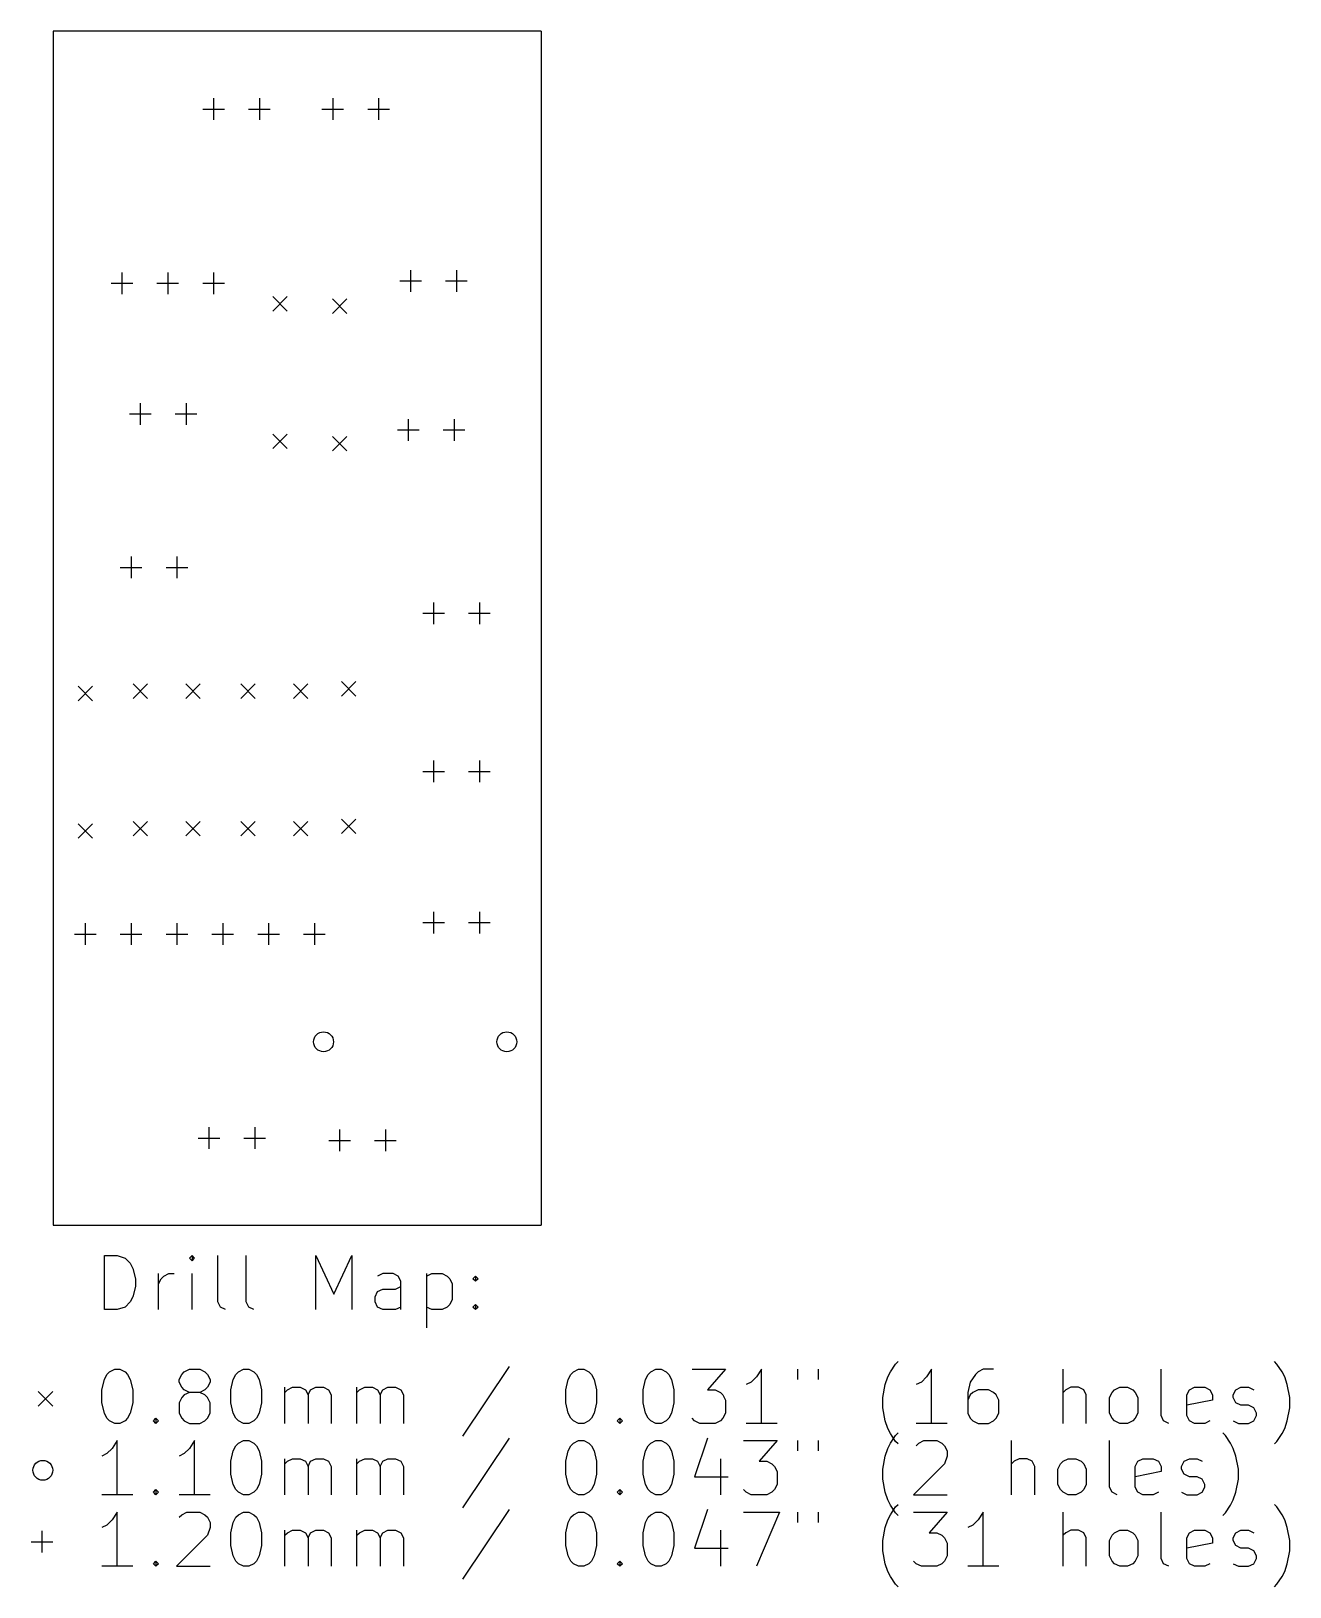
# Model space of a CAD drawing. Extents: x 86 to 155.8, y -175.1 to -88.9.
import ezdxf

# ---------------------------------------------------------------- set-up
doc = ezdxf.new("R2010")
doc.units = 0
doc.layers.add('BLACK', color=7, linetype='CONTINUOUS')

msp = doc.modelspace()

# ---------------------------------------------------------------- linework, layer by layer
at = {"layer": 'BLACK', "linetype": 'CONTINUOUS'}
for p, q in [((87.249, -88.9), (87.249, -155.067)), ((114.3, -88.9), (87.249, -88.9)), ((114.3, -88.9), (114.3, -155.067)), ((96.139, -92.618), (96.139, -93.818)), ((98.679, -92.618), (98.679, -93.818)), ((102.743, -92.618), (102.743, -93.818)), ((105.283, -92.618), (105.283, -93.818)), ((95.539, -93.218), (96.739, -93.218)), ((98.079, -93.218), (99.279, -93.218)), ((102.143, -93.218), (103.343, -93.218)), ((104.683, -93.218), (105.883, -93.218)), ((91.059, -102.27), (91.059, -103.47)), ((93.599, -102.27), (93.599, -103.47)), ((96.139, -102.27), (96.139, -103.47)), ((107.061, -102.143), (107.061, -103.343)), ((109.601, -102.143), (109.601, -103.343)), ((90.459, -102.87), (91.659, -102.87)), ((92.999, -102.87), (94.199, -102.87)), ((95.539, -102.87), (96.739, -102.87)), ((106.461, -102.743), (107.661, -102.743)), ((109.001, -102.743), (110.201, -102.743)), ((99.422, -103.613), (100.222, -104.413)), ((100.222, -103.613), (99.422, -104.413)), ((102.724, -103.74), (103.524, -104.54)), ((103.524, -103.74), (102.724, -104.54)), ((91.475, -110.109), (92.675, -110.109)), ((92.075, -109.509), (92.075, -110.709)), ((94.015, -110.109), (95.215, -110.109)), ((94.615, -109.509), (94.615, -110.709)), ((106.334, -110.998), (107.534, -110.998)), ((106.934, -110.398), (106.934, -111.598)), ((108.874, -110.998), (110.074, -110.998)), ((109.474, -110.398), (109.474, -111.598)), ((99.422, -111.233), (100.222, -112.033)), ((100.222, -111.233), (99.422, -112.033)), ((102.724, -111.36), (103.524, -112.16)), ((103.524, -111.36), (102.724, -112.16)), ((91.567, -118.018), (91.567, -119.218)), ((94.107, -118.018), (94.107, -119.218)), ((90.967, -118.618), (92.167, -118.618)), ((93.507, -118.618), (94.707, -118.618)), ((108.331, -120.558), (108.331, -121.758)), ((110.871, -120.558), (110.871, -121.758)), ((107.731, -121.158), (108.931, -121.158)), ((110.271, -121.158), (111.471, -121.158)), ((103.232, -124.949), (104.032, -125.749)), ((104.032, -124.949), (103.232, -125.749)), ((88.627, -125.203), (89.427, -126.003)), ((89.427, -125.203), (88.627, -126.003)), ((91.675, -125.076), (92.475, -125.876)), ((92.475, -125.076), (91.675, -125.876)), ((94.596, -125.076), (95.396, -125.876)), ((95.396, -125.076), (94.596, -125.876)), ((97.644, -125.076), (98.444, -125.876)), ((98.444, -125.076), (97.644, -125.876)), ((100.565, -125.076), (101.365, -125.876)), ((101.365, -125.076), (100.565, -125.876)), ((107.731, -129.921), (108.931, -129.921)), ((108.331, -129.321), (108.331, -130.521)), ((110.271, -129.921), (111.471, -129.921)), ((110.871, -129.321), (110.871, -130.521)), ((91.675, -132.696), (92.475, -133.496)), ((92.475, -132.696), (91.675, -133.496)), ((94.596, -132.696), (95.396, -133.496)), ((95.396, -132.696), (94.596, -133.496)), ((97.644, -132.696), (98.444, -133.496)), ((98.444, -132.696), (97.644, -133.496)), ((100.565, -132.696), (101.365, -133.496)), ((101.365, -132.696), (100.565, -133.496)), ((103.232, -132.569), (104.032, -133.369)), ((104.032, -132.569), (103.232, -133.369)), ((88.627, -132.823), (89.427, -133.623)), ((89.427, -132.823), (88.627, -133.623)), ((108.331, -137.703), (108.331, -138.903)), ((110.871, -137.703), (110.871, -138.903)), ((89.027, -138.338), (89.027, -139.538)), ((91.567, -138.338), (91.567, -139.538)), ((94.107, -138.338), (94.107, -139.538)), ((96.647, -138.338), (96.647, -139.538)), ((99.187, -138.338), (99.187, -139.538)), ((101.727, -138.338), (101.727, -139.538)), ((107.731, -138.303), (108.931, -138.303)), ((110.271, -138.303), (111.471, -138.303)), ((88.427, -138.938), (89.627, -138.938)), ((90.967, -138.938), (92.167, -138.938)), ((93.507, -138.938), (94.707, -138.938)), ((96.047, -138.938), (97.247, -138.938)), ((98.587, -138.938), (99.787, -138.938)), ((101.127, -138.938), (102.327, -138.938)), ((95.885, -149.641), (95.885, -150.841)), ((98.425, -149.641), (98.425, -150.841)), ((103.124, -149.768), (103.124, -150.968)), ((105.664, -149.768), (105.664, -150.968)), ((95.285, -150.241), (96.485, -150.241)), ((97.825, -150.241), (99.025, -150.241)), ((102.524, -150.368), (103.724, -150.368)), ((105.064, -150.368), (106.264, -150.368)), ((87.249, -155.067), (114.3, -155.067)), ((90.0883, -159.749), (90.0883, -156.749)), ((90.0883, -156.749), (90.8026, -156.749)), ((90.8026, -156.749), (91.2311, -156.892)), ((91.2311, -156.892), (91.5169, -157.178)), ((94.9454, -156.749), (94.8026, -156.892)), ((94.8026, -156.892), (94.9454, -157.035)), ((95.0883, -156.892), (94.9454, -156.749)), ((94.9454, -156.749), (94.9454, -157.035)), ((94.9454, -157.035), (95.0883, -156.892)), ((96.374, -159.321), (96.374, -156.749)), ((97.9454, -159.321), (97.9454, -156.749)), ((101.803, -159.749), (101.803, -156.749)), ((101.803, -156.749), (102.803, -158.892)), ((102.803, -158.892), (103.803, -156.749)), ((103.803, -156.749), (103.803, -159.749)), ((91.5169, -157.178), (91.6597, -157.463)), ((91.6597, -157.463), (91.8026, -158.035)), ((93.0883, -159.749), (93.0883, -157.749)), ((93.374, -157.892), (93.6597, -157.749)), ((93.6597, -157.749), (93.9454, -157.749)), ((94.9454, -159.749), (94.9454, -157.749)), ((105.517, -157.749), (105.231, -157.892)), ((106.088, -157.749), (105.517, -157.749)), ((106.374, -157.892), (106.088, -157.749)), ((107.945, -157.749), (107.945, -160.749)), ((107.945, -157.892), (108.231, -157.749)), ((108.231, -157.749), (108.803, -157.749)), ((108.803, -157.749), (109.088, -157.892)), ((91.8026, -158.463), (91.6597, -159.035)), ((91.8026, -158.035), (91.8026, -158.463)), ((93.0883, -158.321), (93.2311, -158.035)), ((93.2311, -158.035), (93.374, -157.892)), ((105.231, -158.749), (105.517, -158.606)), ((105.517, -158.606), (106.231, -158.606)), ((106.231, -158.606), (106.517, -158.463)), ((106.517, -158.178), (106.374, -157.892)), ((106.517, -159.749), (106.517, -158.178)), ((109.088, -157.892), (109.231, -158.035)), ((109.231, -158.035), (109.374, -158.321)), ((109.374, -158.321), (109.374, -159.178)), ((110.517, -158.035), (110.66, -157.892)), ((110.66, -158.178), (110.517, -158.035)), ((110.66, -157.892), (110.803, -158.035)), ((110.66, -157.892), (110.66, -158.178)), ((110.803, -158.035), (110.66, -158.178)), ((91.5169, -159.321), (91.2311, -159.606)), ((91.6597, -159.035), (91.5169, -159.321)), ((96.5169, -159.606), (96.374, -159.321)), ((98.0883, -159.606), (97.9454, -159.321)), ((105.088, -159.035), (105.231, -158.749)), ((105.088, -159.321), (105.088, -159.035)), ((105.231, -159.606), (105.088, -159.321)), ((109.231, -159.463), (109.088, -159.606)), ((109.374, -159.178), (109.231, -159.463)), ((110.517, -159.606), (110.66, -159.463)), ((110.66, -159.463), (110.803, -159.606)), ((110.66, -159.463), (110.66, -159.749)), ((90.8026, -159.749), (90.0883, -159.749)), ((91.2311, -159.606), (90.8026, -159.749)), ((96.8026, -159.749), (96.5169, -159.606)), ((98.374, -159.749), (98.0883, -159.606)), ((105.517, -159.749), (105.231, -159.606)), ((106.231, -159.749), (105.517, -159.749)), ((106.517, -159.606), (106.231, -159.749)), ((108.231, -159.749), (107.945, -159.606)), ((108.803, -159.749), (108.231, -159.749)), ((109.088, -159.606), (108.803, -159.749)), ((110.66, -159.749), (110.517, -159.606)), ((110.803, -159.606), (110.66, -159.749)), ((112.517, -162.906), (109.945, -166.763)), ((133.66, -163.192), (133.945, -162.763)), ((133.945, -162.763), (134.088, -162.621)), ((155.088, -162.763), (154.945, -162.621)), ((155.374, -163.192), (155.088, -162.763)), ((89.9454, -164.192), (90.0883, -163.621)), ((90.0883, -163.621), (90.2311, -163.335)), ((90.2311, -163.335), (90.374, -163.192)), ((90.374, -163.192), (90.6597, -163.049)), ((90.6597, -163.049), (90.9454, -163.049)), ((90.9454, -163.049), (91.2311, -163.192)), ((91.2311, -163.192), (91.374, -163.335)), ((91.374, -163.335), (91.5169, -163.621)), ((91.5169, -163.621), (91.6597, -164.192)), ((94.2311, -163.621), (94.374, -163.335)), ((94.2311, -163.763), (94.2311, -163.621)), ((94.374, -164.049), (94.2311, -163.763)), ((94.374, -163.335), (94.5169, -163.192)), ((94.5169, -163.192), (94.8026, -163.049)), ((94.8026, -163.049), (95.374, -163.049)), ((95.374, -163.049), (95.6597, -163.192)), ((95.6597, -163.192), (95.8026, -163.335)), ((95.8026, -163.335), (95.9454, -163.621)), ((95.9454, -163.763), (95.8026, -164.049)), ((95.9454, -163.621), (95.9454, -163.763)), ((97.0883, -164.192), (97.2311, -163.621)), ((97.2311, -163.621), (97.374, -163.335)), ((97.374, -163.335), (97.5169, -163.192)), ((97.5169, -163.192), (97.8026, -163.049)), ((97.8026, -163.049), (98.0883, -163.049)), ((98.0883, -163.049), (98.374, -163.192)), ((98.374, -163.192), (98.5169, -163.335)), ((98.5169, -163.335), (98.6597, -163.621)), ((98.6597, -163.621), (98.8026, -164.192)), ((115.66, -164.192), (115.803, -163.621)), ((115.803, -163.621), (115.945, -163.335)), ((115.945, -163.335), (116.088, -163.192)), ((116.088, -163.192), (116.374, -163.049)), ((116.374, -163.049), (116.66, -163.049)), ((116.66, -163.049), (116.945, -163.192)), ((116.945, -163.192), (117.088, -163.335)), ((117.088, -163.335), (117.231, -163.621)), ((117.231, -163.621), (117.374, -164.192)), ((119.945, -164.192), (120.088, -163.621)), ((120.088, -163.621), (120.231, -163.335)), ((120.231, -163.335), (120.374, -163.192)), ((120.374, -163.192), (120.66, -163.049)), ((120.66, -163.049), (120.945, -163.049)), ((120.945, -163.049), (121.231, -163.192)), ((121.231, -163.192), (121.374, -163.335)), ((121.374, -163.335), (121.517, -163.621)), ((121.517, -163.621), (121.66, -164.192)), ((122.66, -163.049), (124.517, -163.049)), ((124.517, -163.049), (123.517, -164.192)), ((125.945, -163.763), (125.66, -163.906)), ((126.231, -163.478), (125.945, -163.763)), ((126.517, -163.049), (126.231, -163.478)), ((126.517, -166.049), (126.517, -163.049)), ((128.517, -163.049), (128.517, -163.621)), ((129.66, -163.049), (129.66, -163.621)), ((133.374, -163.906), (133.517, -163.478)), ((133.517, -163.478), (133.66, -163.192)), ((135.374, -163.763), (135.088, -163.906)), ((135.66, -163.478), (135.374, -163.763)), ((135.945, -163.049), (135.66, -163.478)), ((135.945, -166.049), (135.945, -163.049)), ((138.088, -163.763), (137.945, -164.335)), ((138.374, -163.335), (138.088, -163.763)), ((138.517, -163.192), (138.374, -163.335)), ((138.803, -163.049), (138.517, -163.192)), ((139.374, -163.049), (138.803, -163.049)), ((143.231, -166.049), (143.231, -163.049)), ((148.66, -165.621), (148.66, -163.049)), ((155.517, -163.478), (155.374, -163.192)), ((155.66, -163.906), (155.517, -163.478)), ((86.424, -164.292), (87.224, -165.092)), ((87.224, -164.292), (86.424, -165.092)), ((89.9454, -164.906), (89.9454, -164.192)), ((91.6597, -164.192), (91.6597, -164.906)), ((94.374, -164.621), (94.2311, -164.906)), ((94.5169, -164.192), (94.374, -164.049)), ((94.5169, -164.478), (94.374, -164.621)), ((94.8026, -164.335), (94.5169, -164.192)), ((94.8026, -164.335), (94.5169, -164.478)), ((95.374, -164.335), (94.8026, -164.335)), ((95.6597, -164.192), (95.374, -164.335)), ((95.6597, -164.478), (95.374, -164.335)), ((95.8026, -164.049), (95.6597, -164.192)), ((95.8026, -164.621), (95.6597, -164.478)), ((95.9454, -164.906), (95.8026, -164.621)), ((97.0883, -164.906), (97.0883, -164.192)), ((98.8026, -164.192), (98.8026, -164.906)), ((100.088, -166.049), (100.088, -164.049)), ((100.088, -164.335), (100.231, -164.192)), ((100.231, -164.192), (100.517, -164.049)), ((100.517, -164.049), (100.945, -164.049)), ((100.945, -164.049), (101.231, -164.192)), ((101.231, -164.192), (101.374, -164.478)), ((101.374, -164.478), (101.517, -164.192)), ((101.374, -164.478), (101.374, -166.049)), ((101.517, -164.192), (101.803, -164.049)), ((101.803, -164.049), (102.231, -164.049)), ((102.231, -164.049), (102.517, -164.192)), ((102.517, -164.192), (102.66, -164.478)), ((102.66, -164.478), (102.66, -166.049)), ((104.088, -166.049), (104.088, -164.049)), ((104.088, -164.335), (104.231, -164.192)), ((104.231, -164.192), (104.517, -164.049)), ((104.517, -164.049), (104.945, -164.049)), ((104.945, -164.049), (105.231, -164.192)), ((105.231, -164.192), (105.374, -164.478)), ((105.374, -164.478), (105.517, -164.192)), ((105.374, -164.478), (105.374, -166.049)), ((105.517, -164.192), (105.803, -164.049)), ((105.803, -164.049), (106.231, -164.049)), ((106.231, -164.049), (106.517, -164.192)), ((106.517, -164.192), (106.66, -164.478)), ((106.66, -164.478), (106.66, -166.049)), ((115.66, -164.906), (115.66, -164.192)), ((117.374, -164.192), (117.374, -164.906)), ((119.945, -164.906), (119.945, -164.192)), ((121.66, -164.192), (121.66, -164.906)), ((123.517, -164.192), (123.945, -164.192)), ((123.945, -164.192), (124.231, -164.335)), ((124.231, -164.335), (124.374, -164.478)), ((124.374, -164.478), (124.517, -164.763)), ((133.231, -164.621), (133.374, -163.906)), ((133.231, -165.192), (133.231, -164.621)), ((137.945, -164.335), (137.945, -165.478)), ((138.088, -164.478), (137.945, -164.763)), ((138.231, -164.335), (138.088, -164.478)), ((138.517, -164.192), (138.231, -164.335)), ((139.088, -164.192), (138.517, -164.192)), ((139.374, -164.335), (139.088, -164.192)), ((139.517, -164.478), (139.374, -164.335)), ((139.66, -164.763), (139.517, -164.478)), ((143.374, -164.192), (143.231, -164.335)), ((143.66, -164.049), (143.374, -164.192)), ((144.088, -164.049), (143.66, -164.049)), ((144.374, -164.192), (144.088, -164.049)), ((144.517, -164.478), (144.374, -164.192)), ((144.517, -166.049), (144.517, -164.478)), ((145.803, -164.621), (145.945, -164.335)), ((145.803, -165.478), (145.803, -164.621)), ((145.945, -164.335), (146.088, -164.192)), ((146.088, -164.192), (146.374, -164.049)), ((146.374, -164.049), (146.803, -164.049)), ((146.803, -164.049), (147.088, -164.192)), ((147.088, -164.192), (147.231, -164.335)), ((147.231, -164.335), (147.374, -164.621)), ((147.374, -164.621), (147.374, -165.478)), ((150.088, -164.478), (150.231, -164.192)), ((150.088, -165.621), (150.088, -164.478)), ((150.231, -164.192), (150.517, -164.049)), ((150.517, -164.049), (151.088, -164.049)), ((151.088, -164.049), (151.374, -164.192)), ((151.374, -164.192), (151.517, -164.478)), ((151.517, -164.478), (151.517, -164.763)), ((152.66, -164.478), (152.803, -164.192)), ((152.66, -164.621), (152.66, -164.478)), ((152.803, -164.906), (152.66, -164.621)), ((152.803, -164.192), (153.088, -164.049)), ((153.088, -164.049), (153.517, -164.049)), ((153.517, -164.049), (153.803, -164.192)), ((155.803, -164.621), (155.66, -163.906)), ((155.803, -165.192), (155.803, -164.621)), ((90.0883, -165.478), (89.9454, -164.906)), ((90.2311, -165.763), (90.0883, -165.478)), ((91.5169, -165.478), (91.374, -165.763)), ((91.6597, -164.906), (91.5169, -165.478)), ((94.2311, -164.906), (94.2311, -165.478)), ((94.2311, -165.478), (94.374, -165.763)), ((95.8026, -165.763), (95.9454, -165.478)), ((95.9454, -165.478), (95.9454, -164.906)), ((97.2311, -165.478), (97.0883, -164.906)), ((97.374, -165.763), (97.2311, -165.478)), ((98.6597, -165.478), (98.5169, -165.763)), ((98.8026, -164.906), (98.6597, -165.478)), ((115.803, -165.478), (115.66, -164.906)), ((115.945, -165.763), (115.803, -165.478)), ((117.231, -165.478), (117.088, -165.763)), ((117.374, -164.906), (117.231, -165.478)), ((120.088, -165.478), (119.945, -164.906)), ((120.231, -165.763), (120.088, -165.478)), ((121.517, -165.478), (121.374, -165.763)), ((121.66, -164.906), (121.517, -165.478)), ((124.517, -165.478), (124.374, -165.763)), ((124.517, -164.763), (124.517, -165.478)), ((133.374, -165.906), (133.231, -165.192)), ((137.945, -165.478), (138.088, -165.763)), ((139.517, -165.763), (139.66, -165.478)), ((139.66, -165.478), (139.66, -164.763)), ((145.945, -165.763), (145.803, -165.478)), ((147.374, -165.478), (147.231, -165.763)), ((151.517, -164.763), (150.088, -165.049)), ((153.088, -165.049), (152.803, -164.906)), ((153.517, -165.049), (153.088, -165.049)), ((153.803, -165.192), (153.517, -165.049)), ((153.945, -165.478), (153.803, -165.192)), ((153.945, -165.621), (153.945, -165.478)), ((155.66, -165.906), (155.803, -165.192)), ((90.374, -165.906), (90.2311, -165.763)), ((90.6597, -166.049), (90.374, -165.906)), ((90.9454, -166.049), (90.6597, -166.049)), ((91.2311, -165.906), (90.9454, -166.049)), ((91.374, -165.763), (91.2311, -165.906)), ((92.8026, -165.906), (92.9454, -165.763)), ((92.9454, -166.049), (92.8026, -165.906)), ((92.9454, -165.763), (93.0883, -165.906)), ((92.9454, -165.763), (92.9454, -166.049)), ((93.0883, -165.906), (92.9454, -166.049)), ((94.374, -165.763), (94.5169, -165.906)), ((94.5169, -165.906), (94.8026, -166.049)), ((94.8026, -166.049), (95.374, -166.049)), ((95.374, -166.049), (95.6597, -165.906)), ((95.6597, -165.906), (95.8026, -165.763)), ((97.5169, -165.906), (97.374, -165.763)), ((97.8026, -166.049), (97.5169, -165.906)), ((98.0883, -166.049), (97.8026, -166.049)), ((98.374, -165.906), (98.0883, -166.049)), ((98.5169, -165.763), (98.374, -165.906)), ((116.088, -165.906), (115.945, -165.763)), ((116.374, -166.049), (116.088, -165.906)), ((116.66, -166.049), (116.374, -166.049)), ((116.945, -165.906), (116.66, -166.049)), ((117.088, -165.763), (116.945, -165.906)), ((118.517, -165.906), (118.66, -165.763)), ((118.66, -166.049), (118.517, -165.906)), ((118.66, -165.763), (118.803, -165.906)), ((118.66, -165.763), (118.66, -166.049)), ((118.803, -165.906), (118.66, -166.049)), ((120.374, -165.906), (120.231, -165.763)), ((120.66, -166.049), (120.374, -165.906)), ((120.945, -166.049), (120.66, -166.049)), ((121.231, -165.906), (120.945, -166.049)), ((121.374, -165.763), (121.231, -165.906)), ((122.803, -165.906), (122.66, -165.763)), ((123.088, -166.049), (122.803, -165.906)), ((123.945, -166.049), (123.088, -166.049)), ((124.231, -165.906), (123.945, -166.049)), ((124.374, -165.763), (124.231, -165.906)), ((127.374, -166.049), (125.66, -166.049)), ((133.517, -166.335), (133.374, -165.906)), ((133.66, -166.621), (133.517, -166.335)), ((136.803, -166.049), (135.088, -166.049)), ((138.088, -165.763), (138.231, -165.906)), ((138.231, -165.906), (138.517, -166.049)), ((138.517, -166.049), (139.088, -166.049)), ((139.088, -166.049), (139.374, -165.906)), ((139.374, -165.906), (139.517, -165.763)), ((146.088, -165.906), (145.945, -165.763)), ((146.374, -166.049), (146.088, -165.906)), ((146.803, -166.049), (146.374, -166.049)), ((147.088, -165.906), (146.803, -166.049)), ((147.231, -165.763), (147.088, -165.906)), ((148.803, -165.906), (148.66, -165.621)), ((149.088, -166.049), (148.803, -165.906)), ((150.231, -165.906), (150.088, -165.621)), ((150.517, -166.049), (150.231, -165.906)), ((151.088, -166.049), (150.517, -166.049)), ((151.374, -165.906), (151.088, -166.049)), ((152.66, -165.906), (152.945, -166.049)), ((152.945, -166.049), (153.517, -166.049)), ((153.517, -166.049), (153.803, -165.906)), ((153.803, -165.906), (153.945, -165.621)), ((155.374, -166.621), (155.517, -166.335)), ((155.517, -166.335), (155.66, -165.906)), ((90.8026, -167.009), (90.5169, -167.438)), ((90.8026, -170.009), (90.8026, -167.009)), ((95.0883, -167.009), (94.8026, -167.438)), ((95.0883, -170.009), (95.0883, -167.009)), ((97.374, -167.295), (97.5169, -167.152)), ((97.5169, -167.152), (97.8026, -167.009)), ((97.8026, -167.009), (98.0883, -167.009)), ((98.0883, -167.009), (98.374, -167.152)), ((98.374, -167.152), (98.5169, -167.295)), ((112.517, -166.866), (109.945, -170.723)), ((115.945, -167.295), (116.088, -167.152)), ((116.088, -167.152), (116.374, -167.009)), ((116.374, -167.009), (116.66, -167.009)), ((116.66, -167.009), (116.945, -167.152)), ((116.945, -167.152), (117.088, -167.295)), ((120.231, -167.295), (120.374, -167.152)), ((120.374, -167.152), (120.66, -167.009)), ((120.66, -167.009), (120.945, -167.009)), ((120.945, -167.009), (121.231, -167.152)), ((121.231, -167.152), (121.374, -167.295)), ((123.517, -166.866), (122.803, -169.009)), ((125.517, -167.009), (127.374, -167.009)), ((127.374, -167.009), (126.374, -168.152)), ((128.517, -167.009), (128.517, -167.581)), ((129.66, -167.009), (129.66, -167.581)), ((133.517, -167.438), (133.66, -167.152)), ((133.945, -167.049), (133.66, -166.621)), ((133.66, -167.152), (133.945, -166.723)), ((133.945, -166.723), (134.088, -166.581)), ((134.088, -167.192), (133.945, -167.049)), ((135.088, -167.295), (135.231, -167.152)), ((135.231, -167.152), (135.517, -167.009)), ((135.517, -167.009), (136.231, -167.009)), ((136.231, -167.009), (136.517, -167.152)), ((136.517, -167.152), (136.66, -167.295)), ((140.374, -170.009), (140.374, -167.009)), ((145.803, -169.581), (145.803, -167.009)), ((152.231, -166.723), (152.088, -166.581)), ((152.517, -167.152), (152.231, -166.723)), ((152.66, -167.438), (152.517, -167.152)), ((154.945, -167.192), (155.088, -167.049)), ((155.088, -167.049), (155.374, -166.621)), ((90.2311, -167.723), (89.9454, -167.866)), ((90.5169, -167.438), (90.2311, -167.723)), ((94.5169, -167.723), (94.2311, -167.866)), ((94.8026, -167.438), (94.5169, -167.723)), ((97.0883, -168.152), (97.2311, -167.581)), ((97.2311, -167.581), (97.374, -167.295)), ((98.5169, -167.295), (98.6597, -167.581)), ((98.6597, -167.581), (98.8026, -168.152)), ((100.088, -170.009), (100.088, -168.009)), ((100.231, -168.152), (100.517, -168.009)), ((100.517, -168.009), (100.945, -168.009)), ((100.945, -168.009), (101.231, -168.152)), ((101.517, -168.152), (101.803, -168.009)), ((101.803, -168.009), (102.231, -168.009)), ((102.231, -168.009), (102.517, -168.152)), ((104.088, -170.009), (104.088, -168.009)), ((104.231, -168.152), (104.517, -168.009)), ((104.517, -168.009), (104.945, -168.009)), ((104.945, -168.009), (105.231, -168.152)), ((105.517, -168.152), (105.803, -168.009)), ((105.803, -168.009), (106.231, -168.009)), ((106.231, -168.009), (106.517, -168.152)), ((115.66, -168.152), (115.803, -167.581)), ((115.803, -167.581), (115.945, -167.295)), ((117.088, -167.295), (117.231, -167.581)), ((117.231, -167.581), (117.374, -168.152)), ((119.945, -168.152), (120.088, -167.581)), ((120.088, -167.581), (120.231, -167.295)), ((121.374, -167.295), (121.517, -167.581)), ((121.517, -167.581), (121.66, -168.152)), ((124.231, -168.009), (124.231, -170.009)), ((133.231, -168.581), (133.374, -167.866)), ((133.374, -167.866), (133.517, -167.438)), ((136.66, -167.295), (136.803, -167.581)), ((136.803, -167.866), (136.66, -168.295)), ((136.803, -167.581), (136.803, -167.866)), ((140.803, -168.009), (140.517, -168.152)), ((141.231, -168.009), (140.803, -168.009)), ((141.517, -168.152), (141.231, -168.009)), ((143.231, -168.152), (143.517, -168.009)), ((143.517, -168.009), (143.945, -168.009)), ((143.945, -168.009), (144.231, -168.152)), ((147.374, -168.152), (147.66, -168.009)), ((147.66, -168.009), (148.231, -168.009)), ((148.231, -168.009), (148.517, -168.152)), ((149.945, -168.152), (150.231, -168.009)), ((150.231, -168.009), (150.66, -168.009)), ((150.66, -168.009), (150.945, -168.152)), ((152.803, -167.866), (152.66, -167.438)), ((152.945, -168.581), (152.803, -167.866)), ((97.0883, -168.866), (97.0883, -168.152)), ((97.2311, -169.438), (97.0883, -168.866)), ((98.8026, -168.866), (98.6597, -169.438)), ((98.8026, -168.152), (98.8026, -168.866)), ((100.088, -168.295), (100.231, -168.152)), ((101.231, -168.152), (101.374, -168.438)), ((101.374, -168.438), (101.517, -168.152)), ((101.374, -168.438), (101.374, -170.009)), ((102.517, -168.152), (102.66, -168.438)), ((102.66, -168.438), (102.66, -170.009)), ((104.088, -168.295), (104.231, -168.152)), ((105.231, -168.152), (105.374, -168.438)), ((105.374, -168.438), (105.517, -168.152)), ((105.374, -168.438), (105.374, -170.009)), ((106.517, -168.152), (106.66, -168.438)), ((106.66, -168.438), (106.66, -170.009)), ((115.66, -168.866), (115.66, -168.152)), ((115.803, -169.438), (115.66, -168.866)), ((117.374, -168.866), (117.231, -169.438)), ((117.374, -168.152), (117.374, -168.866)), ((119.945, -168.866), (119.945, -168.152)), ((120.088, -169.438), (119.945, -168.866)), ((121.66, -168.866), (121.517, -169.438)), ((121.66, -168.152), (121.66, -168.866)), ((126.374, -168.152), (126.803, -168.152)), ((126.803, -168.152), (127.088, -168.295)), ((127.088, -168.295), (127.231, -168.438)), ((127.231, -168.438), (127.374, -168.723)), ((127.374, -168.723), (127.374, -169.438)), ((133.231, -169.152), (133.231, -168.581)), ((136.66, -168.295), (134.945, -170.009)), ((140.517, -168.152), (140.374, -168.295)), ((141.66, -168.438), (141.517, -168.152)), ((141.66, -170.009), (141.66, -168.438)), ((142.945, -168.581), (143.088, -168.295)), ((142.945, -169.438), (142.945, -168.581)), ((143.088, -168.295), (143.231, -168.152)), ((144.231, -168.152), (144.374, -168.295)), ((144.374, -168.295), (144.517, -168.581)), ((144.517, -168.581), (144.517, -169.438)), ((147.231, -168.438), (147.374, -168.152)), ((147.231, -169.581), (147.231, -168.438)), ((148.66, -168.723), (147.231, -169.009)), ((148.517, -168.152), (148.66, -168.438)), ((148.66, -168.438), (148.66, -168.723)), ((149.803, -168.438), (149.945, -168.152)), ((149.803, -168.581), (149.803, -168.438)), ((149.945, -168.866), (149.803, -168.581)), ((150.231, -169.009), (149.945, -168.866)), ((152.945, -169.152), (152.945, -168.581)), ((92.8026, -169.866), (92.9454, -169.723)), ((92.9454, -169.723), (93.0883, -169.866)), ((92.9454, -169.723), (92.9454, -170.009)), ((97.374, -169.723), (97.2311, -169.438)), ((97.5169, -169.866), (97.374, -169.723)), ((98.5169, -169.723), (98.374, -169.866)), ((98.6597, -169.438), (98.5169, -169.723)), ((115.945, -169.723), (115.803, -169.438)), ((116.088, -169.866), (115.945, -169.723)), ((117.088, -169.723), (116.945, -169.866)), ((117.231, -169.438), (117.088, -169.723)), ((118.517, -169.866), (118.66, -169.723)), ((118.66, -169.723), (118.803, -169.866)), ((118.66, -169.723), (118.66, -170.009)), ((120.231, -169.723), (120.088, -169.438)), ((120.374, -169.866), (120.231, -169.723)), ((121.374, -169.723), (121.231, -169.866)), ((121.517, -169.438), (121.374, -169.723)), ((122.803, -169.009), (124.66, -169.009)), ((125.66, -169.866), (125.517, -169.723)), ((127.231, -169.723), (127.088, -169.866)), ((127.374, -169.438), (127.231, -169.723)), ((133.374, -169.866), (133.231, -169.152)), ((143.088, -169.723), (142.945, -169.438)), ((143.231, -169.866), (143.088, -169.723)), ((144.374, -169.723), (144.231, -169.866)), ((144.517, -169.438), (144.374, -169.723)), ((145.945, -169.866), (145.803, -169.581)), ((147.374, -169.866), (147.231, -169.581)), ((150.66, -169.009), (150.231, -169.009)), ((150.945, -169.152), (150.66, -169.009)), ((151.088, -169.438), (150.945, -169.152)), ((150.945, -169.866), (151.088, -169.581)), ((151.088, -169.581), (151.088, -169.438)), ((152.803, -169.866), (152.945, -169.152)), ((91.6597, -170.009), (89.9454, -170.009)), ((92.9454, -170.009), (92.8026, -169.866)), ((93.0883, -169.866), (92.9454, -170.009)), ((95.9454, -170.009), (94.2311, -170.009)), ((97.8026, -170.009), (97.5169, -169.866)), ((98.0883, -170.009), (97.8026, -170.009)), ((98.374, -169.866), (98.0883, -170.009)), ((116.374, -170.009), (116.088, -169.866)), ((116.66, -170.009), (116.374, -170.009)), ((116.945, -169.866), (116.66, -170.009)), ((118.66, -170.009), (118.517, -169.866)), ((118.803, -169.866), (118.66, -170.009)), ((120.66, -170.009), (120.374, -169.866)), ((120.945, -170.009), (120.66, -170.009)), ((121.231, -169.866), (120.945, -170.009)), ((125.945, -170.009), (125.66, -169.866)), ((126.803, -170.009), (125.945, -170.009)), ((127.088, -169.866), (126.803, -170.009)), ((133.517, -170.295), (133.374, -169.866)), ((133.66, -170.581), (133.517, -170.295)), ((133.945, -171.009), (133.66, -170.581)), ((133.66, -171.112), (133.945, -170.683)), ((133.945, -170.683), (134.088, -170.541)), ((134.945, -170.009), (136.803, -170.009)), ((143.517, -170.009), (143.231, -169.866)), ((143.945, -170.009), (143.517, -170.009)), ((144.231, -169.866), (143.945, -170.009)), ((146.231, -170.009), (145.945, -169.866)), ((147.66, -170.009), (147.374, -169.866)), ((148.231, -170.009), (147.66, -170.009)), ((148.517, -169.866), (148.231, -170.009)), ((149.803, -169.866), (150.088, -170.009)), ((150.088, -170.009), (150.66, -170.009)), ((150.66, -170.009), (150.945, -169.866)), ((152.231, -171.009), (152.517, -170.581)), ((152.517, -170.581), (152.66, -170.295)), ((152.66, -170.295), (152.803, -169.866)), ((155.088, -170.683), (154.945, -170.541)), ((155.374, -171.112), (155.088, -170.683)), ((90.5169, -171.398), (90.2311, -171.683)), ((90.8026, -170.969), (90.5169, -171.398)), ((90.8026, -173.969), (90.8026, -170.969)), ((94.2311, -171.255), (94.374, -171.112)), ((94.374, -171.112), (94.6597, -170.969)), ((94.6597, -170.969), (95.374, -170.969)), ((95.374, -170.969), (95.6597, -171.112)), ((95.6597, -171.112), (95.8026, -171.255)), ((95.8026, -171.255), (95.9454, -171.541)), ((95.9454, -171.541), (95.9454, -171.826)), ((97.0883, -172.112), (97.2311, -171.541)), ((97.2311, -171.541), (97.374, -171.255)), ((97.374, -171.255), (97.5169, -171.112)), ((97.5169, -171.112), (97.8026, -170.969)), ((97.8026, -170.969), (98.0883, -170.969)), ((98.0883, -170.969), (98.374, -171.112)), ((98.374, -171.112), (98.5169, -171.255)), ((98.5169, -171.255), (98.6597, -171.541)), ((98.6597, -171.541), (98.8026, -172.112)), ((112.517, -170.826), (109.945, -174.683)), ((115.66, -172.112), (115.803, -171.541)), ((115.803, -171.541), (115.945, -171.255)), ((115.945, -171.255), (116.088, -171.112)), ((116.088, -171.112), (116.374, -170.969)), ((116.374, -170.969), (116.66, -170.969)), ((116.66, -170.969), (116.945, -171.112)), ((116.945, -171.112), (117.088, -171.255)), ((117.088, -171.255), (117.231, -171.541)), ((117.231, -171.541), (117.374, -172.112)), ((119.945, -172.112), (120.088, -171.541)), ((120.088, -171.541), (120.231, -171.255)), ((120.231, -171.255), (120.374, -171.112)), ((120.374, -171.112), (120.66, -170.969)), ((120.66, -170.969), (120.945, -170.969)), ((120.945, -170.969), (121.231, -171.112)), ((121.231, -171.112), (121.374, -171.255)), ((121.374, -171.255), (121.517, -171.541)), ((121.517, -171.541), (121.66, -172.112)), ((123.517, -170.826), (122.803, -172.969)), ((125.517, -170.969), (127.517, -170.969)), ((127.517, -170.969), (126.231, -173.969)), ((128.517, -170.969), (128.517, -171.541)), ((129.66, -170.969), (129.66, -171.541)), ((133.374, -171.826), (133.517, -171.398)), ((133.517, -171.398), (133.66, -171.112)), ((134.088, -171.152), (133.945, -171.009)), ((134.945, -170.969), (136.803, -170.969)), ((136.803, -170.969), (135.803, -172.112)), ((138.517, -171.398), (138.231, -171.683)), ((138.803, -170.969), (138.517, -171.398)), ((138.803, -173.969), (138.803, -170.969)), ((143.231, -173.969), (143.231, -170.969)), ((148.66, -173.541), (148.66, -170.969)), ((152.088, -171.152), (152.231, -171.009)), ((155.517, -171.398), (155.374, -171.112)), ((155.66, -171.826), (155.517, -171.398)), ((86.624, -172.012), (86.624, -173.212)), ((90.2311, -171.683), (89.9454, -171.826)), ((95.8026, -172.255), (94.0883, -173.969)), ((95.9454, -171.826), (95.8026, -172.255)), ((97.0883, -172.826), (97.0883, -172.112)), ((98.8026, -172.112), (98.8026, -172.826)), ((100.088, -173.969), (100.088, -171.969)), ((100.088, -172.255), (100.231, -172.112)), ((100.231, -172.112), (100.517, -171.969)), ((100.517, -171.969), (100.945, -171.969)), ((100.945, -171.969), (101.231, -172.112)), ((101.231, -172.112), (101.374, -172.398)), ((101.374, -172.398), (101.517, -172.112)), ((101.374, -172.398), (101.374, -173.969)), ((101.517, -172.112), (101.803, -171.969)), ((101.803, -171.969), (102.231, -171.969)), ((102.231, -171.969), (102.517, -172.112)), ((102.517, -172.112), (102.66, -172.398)), ((102.66, -172.398), (102.66, -173.969)), ((104.088, -173.969), (104.088, -171.969)), ((104.088, -172.255), (104.231, -172.112)), ((104.231, -172.112), (104.517, -171.969)), ((104.517, -171.969), (104.945, -171.969)), ((104.945, -171.969), (105.231, -172.112)), ((105.231, -172.112), (105.374, -172.398)), ((105.374, -172.398), (105.517, -172.112)), ((105.374, -172.398), (105.374, -173.969)), ((105.517, -172.112), (105.803, -171.969)), ((105.803, -171.969), (106.231, -171.969)), ((106.231, -171.969), (106.517, -172.112)), ((106.517, -172.112), (106.66, -172.398)), ((106.66, -172.398), (106.66, -173.969)), ((115.66, -172.826), (115.66, -172.112)), ((117.374, -172.112), (117.374, -172.826)), ((119.945, -172.826), (119.945, -172.112)), ((121.66, -172.112), (121.66, -172.826)), ((124.231, -171.969), (124.231, -173.969)), ((133.231, -172.541), (133.374, -171.826)), ((135.803, -172.112), (136.231, -172.112)), ((136.231, -172.112), (136.517, -172.255)), ((136.517, -172.255), (136.66, -172.398)), ((136.66, -172.398), (136.803, -172.683)), ((138.231, -171.683), (137.945, -171.826)), ((143.374, -172.112), (143.231, -172.255)), ((143.66, -171.969), (143.374, -172.112)), ((144.088, -171.969), (143.66, -171.969)), ((144.374, -172.112), (144.088, -171.969)), ((144.517, -172.398), (144.374, -172.112)), ((144.517, -173.969), (144.517, -172.398)), ((145.803, -172.541), (145.945, -172.255)), ((145.945, -172.255), (146.088, -172.112)), ((146.088, -172.112), (146.374, -171.969)), ((146.374, -171.969), (146.803, -171.969)), ((146.803, -171.969), (147.088, -172.112)), ((147.088, -172.112), (147.231, -172.255)), ((147.231, -172.255), (147.374, -172.541)), ((150.088, -172.398), (150.231, -172.112)), ((150.088, -173.541), (150.088, -172.398)), ((150.231, -172.112), (150.517, -171.969)), ((150.517, -171.969), (151.088, -171.969)), ((151.088, -171.969), (151.374, -172.112)), ((151.374, -172.112), (151.517, -172.398)), ((151.517, -172.398), (151.517, -172.683)), ((152.66, -172.398), (152.803, -172.112)), ((152.66, -172.541), (152.66, -172.398)), ((152.803, -172.112), (153.088, -171.969)), ((153.088, -171.969), (153.517, -171.969)), ((153.517, -171.969), (153.803, -172.112)), ((155.803, -172.541), (155.66, -171.826)), ((86.024, -172.612), (87.224, -172.612)), ((97.2311, -173.398), (97.0883, -172.826)), ((98.8026, -172.826), (98.6597, -173.398)), ((115.803, -173.398), (115.66, -172.826)), ((117.374, -172.826), (117.231, -173.398)), ((120.088, -173.398), (119.945, -172.826)), ((121.66, -172.826), (121.517, -173.398)), ((122.803, -172.969), (124.66, -172.969)), ((133.231, -173.112), (133.231, -172.541)), ((133.374, -173.826), (133.231, -173.112)), ((136.803, -172.683), (136.803, -173.398)), ((145.803, -173.398), (145.803, -172.541)), ((147.374, -172.541), (147.374, -173.398)), ((151.517, -172.683), (150.088, -172.969)), ((152.803, -172.826), (152.66, -172.541)), ((153.088, -172.969), (152.803, -172.826)), ((153.517, -172.969), (153.088, -172.969)), ((153.803, -173.112), (153.517, -172.969)), ((153.945, -173.398), (153.803, -173.112)), ((155.66, -173.826), (155.803, -173.112)), ((155.803, -173.112), (155.803, -172.541)), ((91.6597, -173.969), (89.9454, -173.969)), ((92.8026, -173.826), (92.9454, -173.683)), ((92.9454, -173.969), (92.8026, -173.826)), ((92.9454, -173.683), (93.0883, -173.826)), ((92.9454, -173.683), (92.9454, -173.969)), ((93.0883, -173.826), (92.9454, -173.969)), ((94.0883, -173.969), (95.9454, -173.969)), ((97.374, -173.683), (97.2311, -173.398)), ((97.5169, -173.826), (97.374, -173.683)), ((97.8026, -173.969), (97.5169, -173.826)), ((98.0883, -173.969), (97.8026, -173.969)), ((98.374, -173.826), (98.0883, -173.969)), ((98.5169, -173.683), (98.374, -173.826)), ((98.6597, -173.398), (98.5169, -173.683)), ((115.945, -173.683), (115.803, -173.398)), ((116.088, -173.826), (115.945, -173.683)), ((116.374, -173.969), (116.088, -173.826)), ((116.66, -173.969), (116.374, -173.969)), ((116.945, -173.826), (116.66, -173.969)), ((117.088, -173.683), (116.945, -173.826)), ((117.231, -173.398), (117.088, -173.683)), ((118.517, -173.826), (118.66, -173.683)), ((118.66, -173.969), (118.517, -173.826)), ((118.66, -173.683), (118.803, -173.826)), ((118.66, -173.683), (118.66, -173.969)), ((118.803, -173.826), (118.66, -173.969)), ((120.231, -173.683), (120.088, -173.398)), ((120.374, -173.826), (120.231, -173.683)), ((120.66, -173.969), (120.374, -173.826)), ((120.945, -173.969), (120.66, -173.969)), ((121.231, -173.826), (120.945, -173.969)), ((121.374, -173.683), (121.231, -173.826)), ((121.517, -173.398), (121.374, -173.683)), ((133.517, -174.255), (133.374, -173.826)), ((135.088, -173.826), (134.945, -173.683)), ((135.374, -173.969), (135.088, -173.826)), ((136.231, -173.969), (135.374, -173.969)), ((136.517, -173.826), (136.231, -173.969)), ((136.66, -173.683), (136.517, -173.826)), ((136.803, -173.398), (136.66, -173.683)), ((139.66, -173.969), (137.945, -173.969)), ((145.945, -173.683), (145.803, -173.398)), ((146.088, -173.826), (145.945, -173.683)), ((146.374, -173.969), (146.088, -173.826)), ((146.803, -173.969), (146.374, -173.969)), ((147.088, -173.826), (146.803, -173.969)), ((147.231, -173.683), (147.088, -173.826)), ((147.374, -173.398), (147.231, -173.683)), ((148.803, -173.826), (148.66, -173.541)), ((149.088, -173.969), (148.803, -173.826)), ((150.231, -173.826), (150.088, -173.541)), ((150.517, -173.969), (150.231, -173.826)), ((151.088, -173.969), (150.517, -173.969)), ((151.374, -173.826), (151.088, -173.969)), ((152.66, -173.826), (152.945, -173.969)), ((152.945, -173.969), (153.517, -173.969)), ((153.517, -173.969), (153.803, -173.826)), ((153.803, -173.826), (153.945, -173.541)), ((153.945, -173.541), (153.945, -173.398)), ((155.517, -174.255), (155.66, -173.826)), ((133.66, -174.541), (133.517, -174.255)), ((133.945, -174.969), (133.66, -174.541)), ((134.088, -175.112), (133.945, -174.969)), ((154.945, -175.112), (155.088, -174.969)), ((155.088, -174.969), (155.374, -174.541)), ((155.374, -174.541), (155.517, -174.255))]:
    msp.add_line(p, q, dxfattribs=at)
at = {"layer": 'BLACK'}
for centre in [(102.235, -144.907), (112.395, -144.907), (86.674, -168.652)]:
    msp.add_circle(centre, 0.55, dxfattribs=at)

doc.saveas('drawing.dxf')
